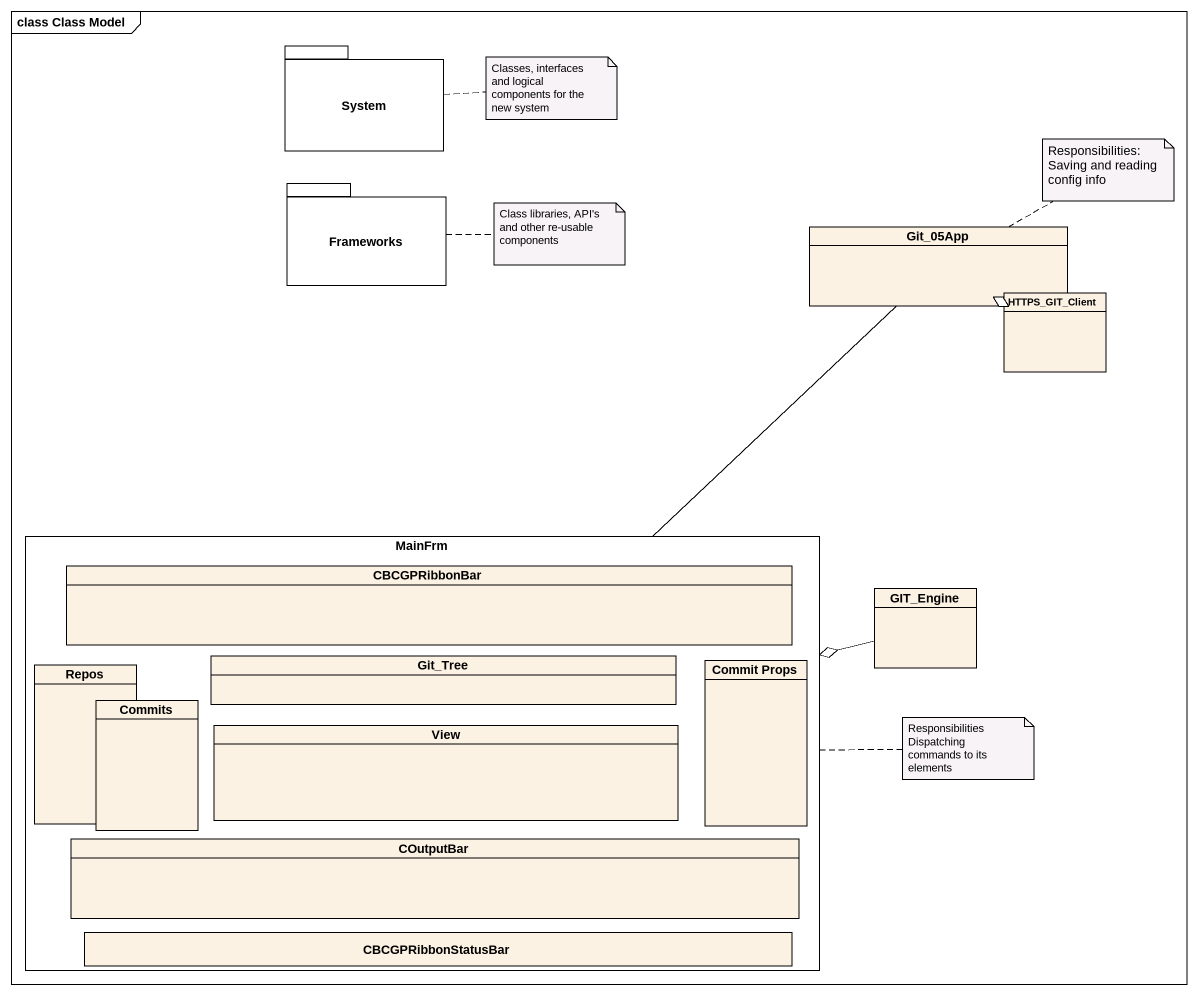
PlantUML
@startuml
mainframe class Class Model
hide circle
hide empty members
package System {
}
package Frameworks {
}
class Git_05App
class HTTPS_GIT_Client
rectangle MainFrm {
  class CBCGPRibbonBar
  class Repos
  class Commits
  class Git_Tree
  class "Commit Props" as Commit_Props
  class View
  class COutputBar
  class CBCGPRibbonStatusBar
}
class GIT_Engine
HTTPS_GIT_Client -left-o Git_05App
MainFrm -up- Git_05App
GIT_Engine -left-o MainFrm
note right of System : Classes, interfaces and logical components for the new system
note right of Git_05App
  Responsibilities:
  Saving and reading config info
end note
note right of Frameworks : Class libraries, API's and other re-usable components
note right of MainFrm
  Responsibilities
  Dispatching commands to its elements
end note
@enduml
